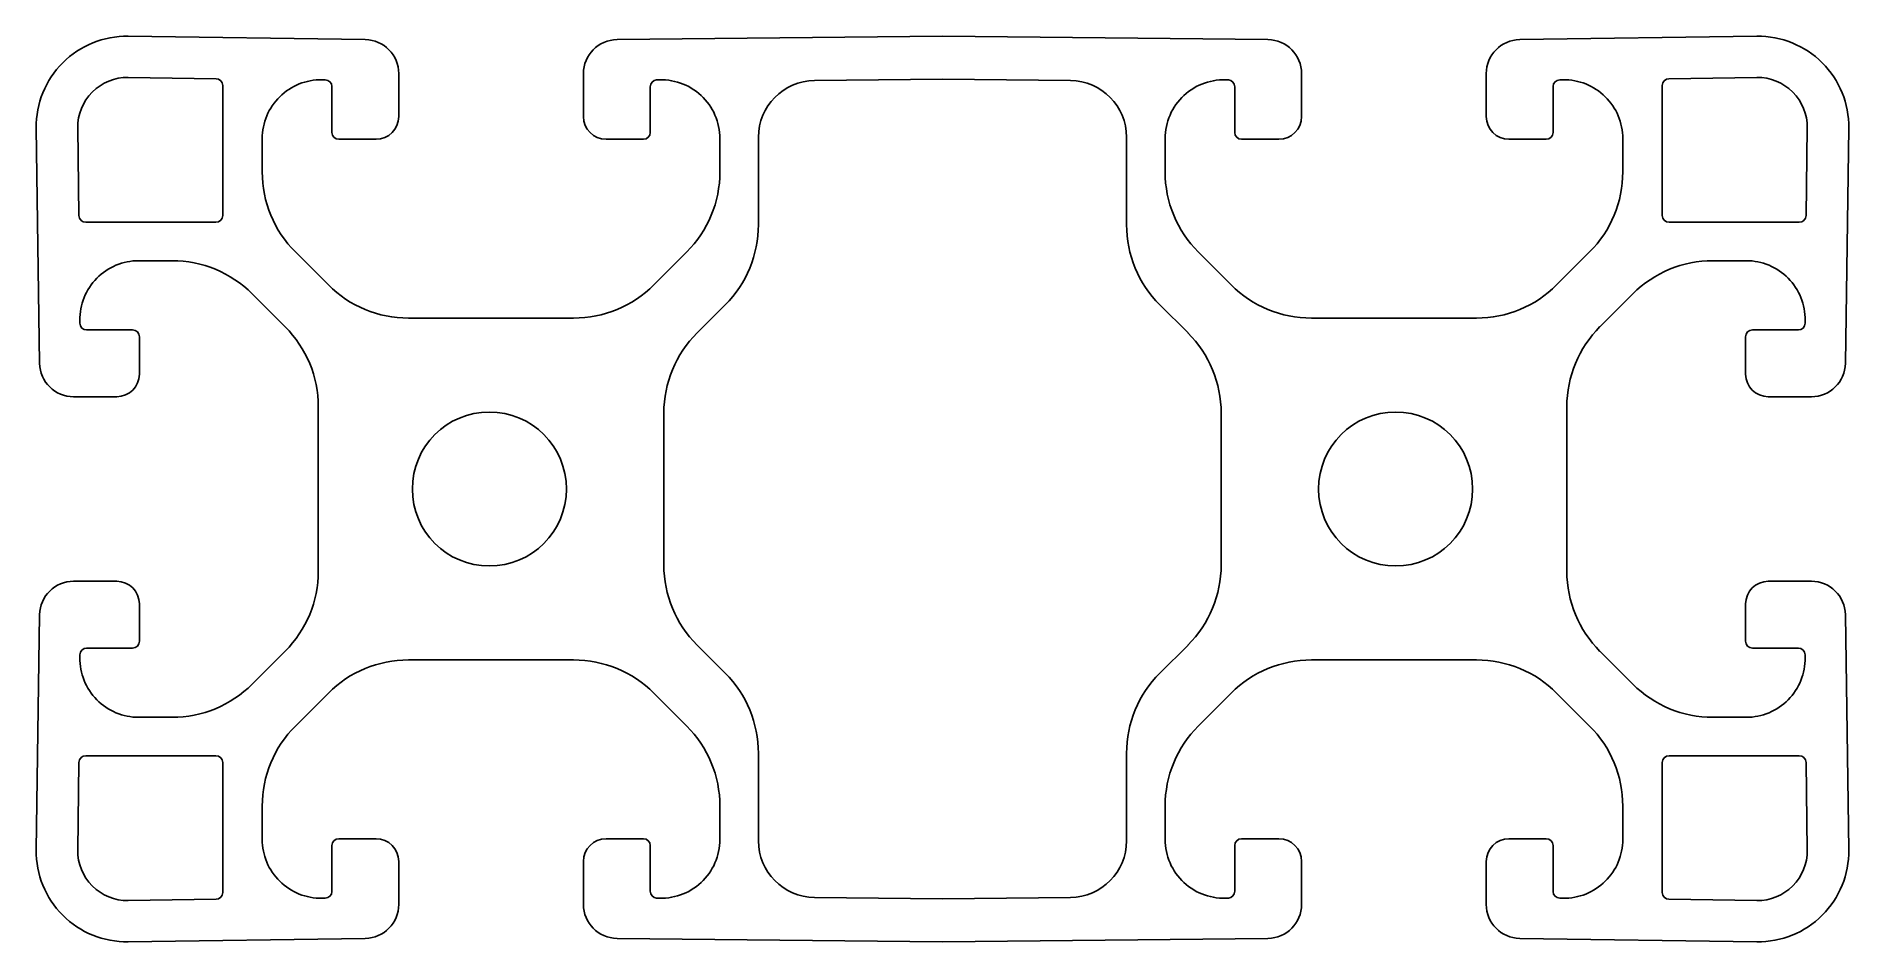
# Model space of a CAD drawing. Extents: x 2968.3 to 3048.3, y 750.4 to 790.4.
import ezdxf

# ---------------------------------------------------------------- set-up
doc = ezdxf.new("R2010")
doc.units = 0
doc.layers.get('0').update_dxf_attribs({"linetype": 'CONTINUOUS'})

msp = doc.modelspace()

# ---------------------------------------------------------------- linework, layer by layer
for p, q in [((2982.801, 790.228), (2972.336, 790.378)), ((3008.279, 790.378), (2993.914, 790.228)), ((3008.279, 790.378), (3022.644, 790.228)), ((3033.757, 790.228), (3044.222, 790.378)), ((2972.341, 788.558), (2976.214, 788.503)), ((2976.51, 788.203), (2976.51, 782.458)), ((2980.892, 788.455), (2981.034, 788.453)), ((2981.329, 788.153), (2981.329, 786.128)), ((2984.279, 788.728), (2984.279, 786.828)), ((2992.429, 788.728), (2992.429, 786.828)), ((2995.379, 788.149), (2995.379, 786.128)), ((3002.628, 788.419), (3008.279, 788.478)), ((3008.279, 788.478), (3013.93, 788.419)), ((3021.179, 788.149), (3021.179, 786.128)), ((3024.129, 788.728), (3024.129, 786.828)), ((3032.279, 788.728), (3032.279, 786.828)), ((3035.229, 788.153), (3035.229, 786.128)), ((3035.667, 788.455), (3035.525, 788.453)), ((3040.049, 782.458), (3040.049, 788.203)), ((3040.344, 788.503), (3044.218, 788.558)), ((2968.428, 775.932), (2968.28, 786.321)), ((2970.165, 782.454), (2970.109, 786.327)), ((2978.254, 785.856), (2978.254, 784.383)), ((2983.279, 785.828), (2981.629, 785.828)), ((2993.429, 785.828), (2995.079, 785.828)), ((2998.454, 785.856), (2998.454, 784.383)), ((3000.154, 782.053), (3000.154, 785.919)), ((3016.404, 785.919), (3016.404, 782.053)), ((3018.104, 785.856), (3018.104, 784.383)), ((3023.129, 785.828), (3021.479, 785.828)), ((3033.279, 785.828), (3034.929, 785.828)), ((3038.304, 785.856), (3038.304, 784.383)), ((3046.449, 786.327), (3046.393, 782.454)), ((3048.13, 775.932), (3048.279, 786.321)), ((2976.21, 782.158), (2970.465, 782.158)), ((3046.093, 782.158), (3040.349, 782.158)), ((2979.719, 780.848), (2981.174, 779.393)), ((2996.99, 780.848), (2995.535, 779.393)), ((3019.568, 780.848), (3021.023, 779.393)), ((3036.839, 780.848), (3035.384, 779.393)), ((2972.802, 780.463), (2974.274, 780.463)), ((3043.756, 780.463), (3042.284, 780.463)), ((2977.81, 778.999), (2979.265, 777.544)), ((2997.444, 777.271), (2998.69, 778.517)), ((3017.868, 778.517), (3019.115, 777.271)), ((3038.749, 778.999), (3037.3, 777.55)), ((2970.204, 777.699), (2970.202, 777.826)), ((2991.999, 777.928), (2984.709, 777.928)), ((3024.559, 777.928), (3031.849, 777.928)), ((3046.354, 777.699), (3046.356, 777.826)), ((2970.504, 777.403), (2972.529, 777.403)), ((2972.829, 775.453), (2972.829, 777.103)), ((3043.729, 775.453), (3043.729, 777.103)), ((3046.054, 777.403), (3044.029, 777.403)), ((2969.928, 774.453), (2971.829, 774.453)), ((3046.63, 774.453), (3044.729, 774.453)), ((2980.729, 774.008), (2980.729, 766.749)), ((2995.979, 767.021), (2995.979, 773.735)), ((3020.579, 773.735), (3020.579, 767.021)), ((3035.835, 766.742), (3035.835, 774.014)), ((2969.928, 766.303), (2971.829, 766.303)), ((3046.63, 766.303), (3044.729, 766.303)), ((2968.428, 764.825), (2968.28, 754.436)), ((2972.829, 765.303), (2972.829, 763.653)), ((3043.729, 765.303), (3043.729, 763.653)), ((3048.13, 764.825), (3048.279, 754.436)), ((2970.504, 763.353), (2972.529, 763.353)), ((2977.81, 761.758), (2979.265, 763.213)), ((2998.69, 762.239), (2997.444, 763.486)), ((3019.115, 763.486), (3017.868, 762.239)), ((3038.749, 761.758), (3037.3, 763.207)), ((3046.054, 763.353), (3044.029, 763.353)), ((2970.202, 762.931), (2970.204, 763.058)), ((2991.999, 762.828), (2984.709, 762.828)), ((3024.559, 762.828), (3031.849, 762.828)), ((3046.356, 762.931), (3046.354, 763.058)), ((2979.719, 759.909), (2981.174, 761.364)), ((2996.99, 759.909), (2995.535, 761.364)), ((3019.568, 759.909), (3021.023, 761.364)), ((3036.839, 759.909), (3035.384, 761.364)), ((2972.802, 760.294), (2974.274, 760.294)), ((3043.756, 760.294), (3042.284, 760.294)), ((2970.465, 758.598), (2976.21, 758.598)), ((3000.154, 754.838), (3000.154, 758.704)), ((3016.404, 758.704), (3016.404, 754.838)), ((3040.349, 758.598), (3046.093, 758.598)), ((2970.109, 754.43), (2970.165, 758.303)), ((2976.51, 758.298), (2976.51, 752.554)), ((3040.049, 752.554), (3040.049, 758.298)), ((3046.393, 758.303), (3046.449, 754.43)), ((2978.254, 754.901), (2978.254, 756.373)), ((2998.454, 754.901), (2998.454, 756.373)), ((3018.104, 754.901), (3018.104, 756.373)), ((3038.304, 754.901), (3038.304, 756.373)), ((2981.329, 752.603), (2981.329, 754.628)), ((2983.279, 754.928), (2981.629, 754.928)), ((2993.429, 754.928), (2995.079, 754.928)), ((2995.379, 752.608), (2995.379, 754.628)), ((3021.179, 752.608), (3021.179, 754.628)), ((3023.129, 754.928), (3021.479, 754.928)), ((3033.279, 754.928), (3034.929, 754.928)), ((3035.229, 752.603), (3035.229, 754.628)), ((2984.279, 752.028), (2984.279, 753.928)), ((2992.429, 752.028), (2992.429, 753.928)), ((3024.129, 752.028), (3024.129, 753.928)), ((3032.279, 752.028), (3032.279, 753.928)), ((2976.214, 752.254), (2972.341, 752.199)), ((2980.892, 752.301), (2981.034, 752.303)), ((3008.279, 752.279), (3002.628, 752.338)), ((3013.93, 752.338), (3008.279, 752.279)), ((3035.667, 752.301), (3035.525, 752.303)), ((3044.218, 752.199), (3040.344, 752.254)), ((2982.801, 750.528), (2972.336, 750.379)), ((3008.279, 750.379), (2993.914, 750.528)), ((3008.279, 750.379), (3022.644, 750.528)), ((3033.757, 750.528), (3044.222, 750.379))]:
    msp.add_line(p, q)
for centre in [(2988.279, 770.378), (3028.279, 770.378)]:
    msp.add_circle(centre, 3.4)
for centre, radius, start, end in [((2972.279, 786.378), 4, 89.18017, 180.81983), ((2982.779, 788.728), 1.5, 0, 89.18017), ((2993.929, 788.728), 1.5, 90.59694, 180), ((3022.629, 788.728), 1.5, 0, 89.40306), ((3033.779, 788.728), 1.5, 90.81983, 180), ((3044.279, 786.378), 4, 359.18017, 90.81983), ((2972.309, 786.358), 2.2, 89.18017, 180.81983), ((2976.21, 788.203), 0.3, 0, 89.18017), ((2980.854, 785.856), 2.6, 89.18017, 180), ((2981.029, 788.153), 0.3, 0, 89.18017), ((2995.679, 788.149), 0.3, 94.36379, 180), ((2995.854, 785.856), 2.6, 0, 94.36379), ((3002.654, 785.919), 2.5, 90.59694, 180), ((3013.904, 785.919), 2.5, 0, 89.40306), ((3020.704, 785.856), 2.6, 85.63621, 180), ((3020.879, 788.149), 0.3, 0, 85.63621), ((3035.529, 788.153), 0.3, 90.81983, 180), ((3035.704, 785.856), 2.6, 0, 90.81983), ((3040.349, 788.203), 0.3, 90.81983, 180), ((3044.249, 786.358), 2.2, 359.18017, 90.81983), ((2983.279, 786.828), 1, 270, 0), ((2993.429, 786.828), 1, 180, 270), ((3023.129, 786.828), 1, 270, 0), ((3033.279, 786.828), 1, 180, 270), ((2981.629, 786.128), 0.3, 180, 270), ((2995.079, 786.128), 0.3, 270, 0), ((3021.479, 786.128), 0.3, 180, 270), ((3034.929, 786.128), 0.3, 270, 0), ((2983.254, 784.383), 5, 180, 225), ((2993.454, 784.383), 5, 315, 360), ((3023.104, 784.383), 5, 180, 225), ((3033.304, 784.383), 5, 315, 360), ((2970.465, 782.458), 0.3, 180.81983, 270), ((2976.21, 782.458), 0.3, 270, 0), ((3040.349, 782.458), 0.3, 180, 270), ((3046.093, 782.458), 0.3, 270, 359.18017), ((2995.154, 782.053), 5, 315, 360), ((3021.404, 782.053), 5, 180, 225), ((2972.802, 777.863), 2.6, 90, 180.81983), ((2974.274, 775.463), 5, 45, 90), ((3042.284, 775.463), 5, 90, 135), ((3043.756, 777.863), 2.6, 359.18017, 90), ((2984.709, 782.928), 5, 225, 270), ((2991.999, 782.928), 5, 270, 315), ((3024.559, 782.928), 5, 225, 270), ((3031.849, 782.928), 5, 270, 315), ((2970.504, 777.703), 0.3, 180.81983, 270), ((3046.054, 777.703), 0.3, 270, 359.18017), ((2972.529, 777.103), 0.3, 0, 90), ((2975.729, 774.008), 5, 0, 45), ((3000.979, 773.735), 5, 135, 180), ((3015.579, 773.735), 5, 0, 45), ((3040.835, 774.014), 5, 135, 180), ((3044.029, 777.103), 0.3, 90, 180), ((2969.928, 775.953), 1.5, 180.81983, 270), ((2971.829, 775.453), 1, 270, 0), ((3044.729, 775.453), 1, 180, 270), ((3046.63, 775.953), 1.5, 270, 359.18017), ((2975.729, 766.749), 5, 315, 0), ((3000.979, 767.021), 5, 180, 225), ((3015.579, 767.021), 5, 315, 0), ((3040.835, 766.742), 5, 180, 225), ((2969.928, 764.803), 1.5, 90, 179.18017), ((2971.829, 765.303), 1, 0, 90), ((3044.729, 765.303), 1, 90, 180), ((3046.63, 764.803), 1.5, 0.81983, 90), ((2970.504, 763.053), 0.3, 90, 179.18017), ((2972.529, 763.653), 0.3, 270, 360), ((3044.029, 763.653), 0.3, 180, 270), ((3046.054, 763.053), 0.3, 0.81983, 90), ((2972.802, 762.894), 2.6, 179.18017, 270), ((2984.709, 757.828), 5, 90, 135), ((2991.999, 757.828), 5, 45, 90), ((3024.559, 757.828), 5, 90, 135), ((3031.849, 757.828), 5, 45, 90), ((3043.756, 762.894), 2.6, 270, 0.81983), ((2974.274, 765.294), 5, 270, 315), ((2995.154, 758.704), 5, 0, 45), ((3021.404, 758.704), 5, 135, 180), ((3042.284, 765.294), 5, 225, 270), ((2983.254, 756.373), 5, 135, 180), ((2993.454, 756.373), 5, 0, 45), ((3023.104, 756.373), 5, 135, 180), ((3033.304, 756.373), 5, 0, 45), ((2970.465, 758.298), 0.3, 90, 179.18017), ((2976.21, 758.298), 0.3, 0, 90), ((3040.349, 758.298), 0.3, 90, 180), ((3046.093, 758.298), 0.3, 0.81983, 90), ((2972.279, 754.378), 4, 179.18017, 270.81983), ((2972.309, 754.398), 2.2, 179.18017, 270.81983), ((2980.854, 754.901), 2.6, 180, 270.81983), ((2981.629, 754.628), 0.3, 90, 180), ((2983.279, 753.928), 1, 0, 90), ((2993.429, 753.928), 1, 90, 180), ((2995.079, 754.628), 0.3, 0, 90), ((2995.854, 754.901), 2.6, 265.63621, 0), ((3002.654, 754.838), 2.5, 180, 269.40306), ((3013.904, 754.838), 2.5, 270.59694, 0), ((3020.704, 754.901), 2.6, 180, 274.36379), ((3021.479, 754.628), 0.3, 90, 180), ((3023.129, 753.928), 1, 0, 90), ((3033.279, 753.928), 1, 90, 180), ((3034.929, 754.628), 0.3, 0, 90), ((3035.704, 754.901), 2.6, 269.18017, 0), ((3044.249, 754.398), 2.2, 269.18017, 0.81983), ((3044.279, 754.378), 4, 269.18017, 0.81983), ((2976.21, 752.554), 0.3, 270.81983, 360), ((2981.029, 752.603), 0.3, 270.81983, 360), ((2982.779, 752.028), 1.5, 270.81983, 360), ((2993.929, 752.028), 1.5, 180, 269.40306), ((2995.679, 752.608), 0.3, 180, 265.63621), ((3020.879, 752.608), 0.3, 274.36379, 0), ((3022.629, 752.028), 1.5, 270.59694, 360), ((3033.779, 752.028), 1.5, 180, 269.18017), ((3035.529, 752.603), 0.3, 180, 269.18017), ((3040.349, 752.554), 0.3, 180, 269.18017)]:
    msp.add_arc(centre, radius, start, end)

doc.saveas('drawing.dxf')
